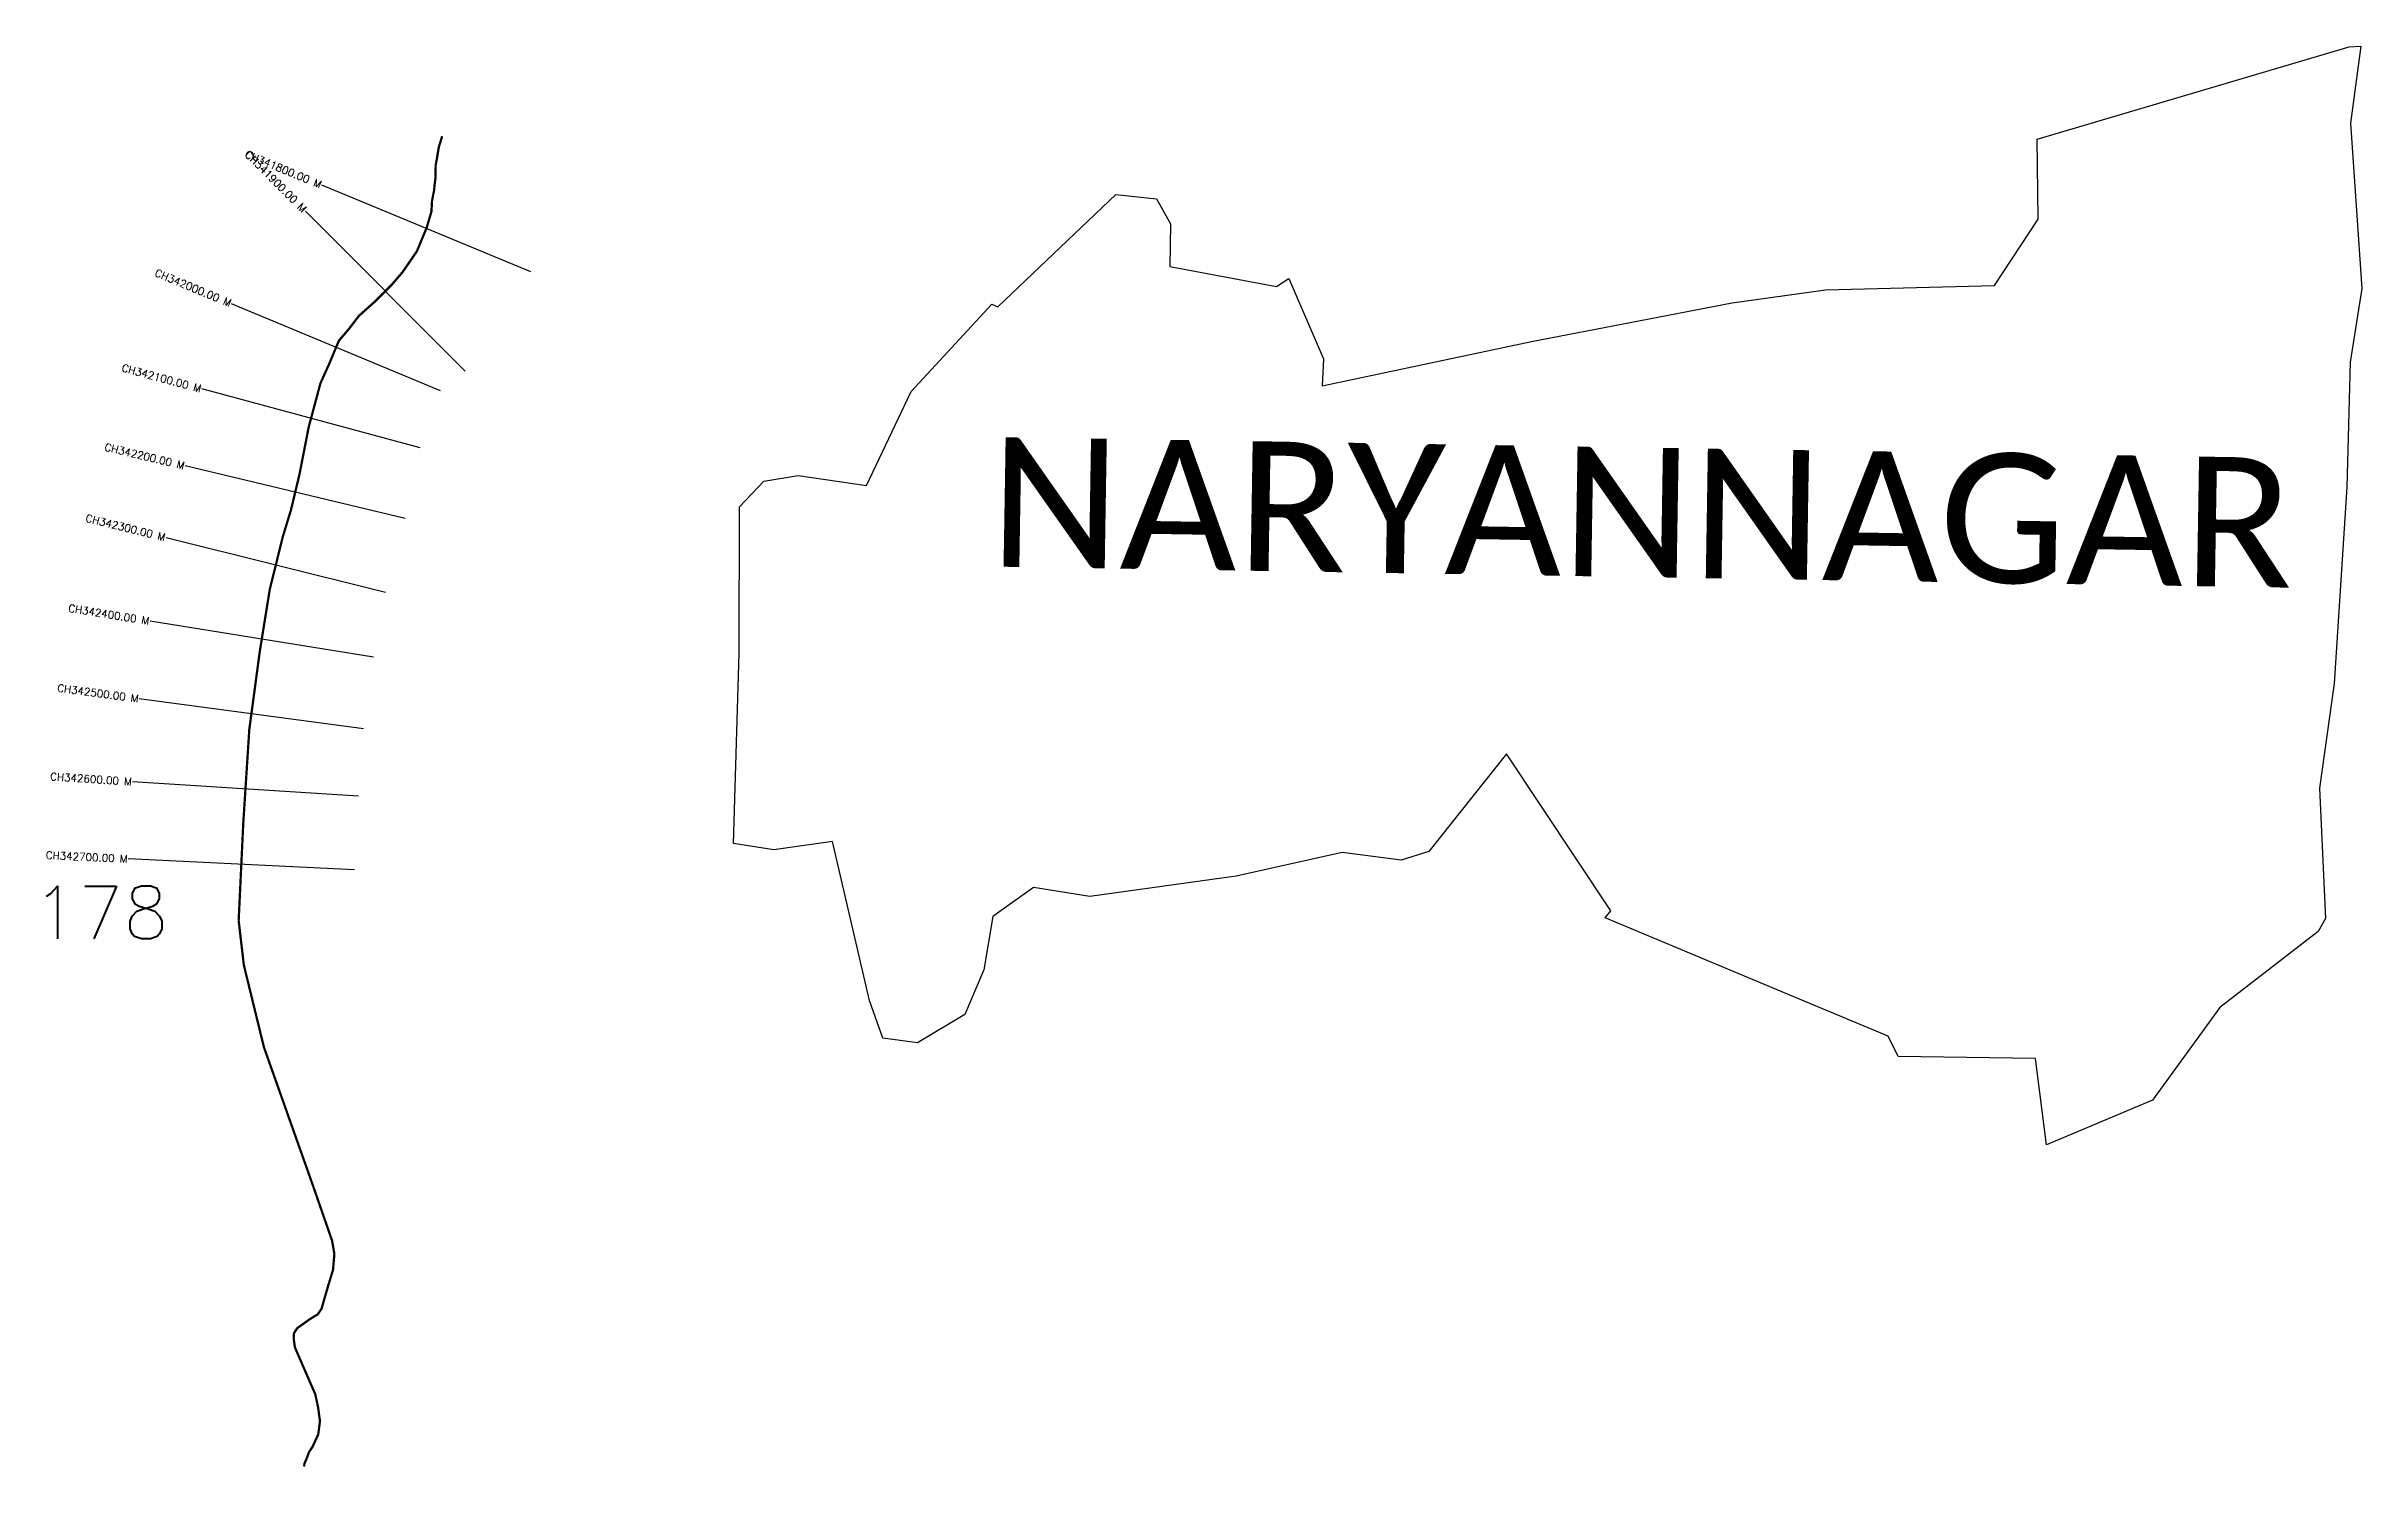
# Model space of a CAD drawing. Header units: metres. Extents: x 290956 to 294026, y 1985959 to 1987843.
import ezdxf
from ezdxf.enums import TextEntityAlignment as Align

# ---------------------------------------------------------------- set-up
doc = ezdxf.new("R2010")
doc.units = ezdxf.units.M
for name, color, linetype in [('CS', 134, 'Continuous'), ('CSMark', 6, 'Continuous'), ('NATURALLY PROTECTED', 3, 'Continuous'), ('village', 3, 'Continuous'), ('VILLAGE NAME', 250, 'Continuous')]:
    doc.layers.add(name, color=color, linetype=linetype)
doc.styles.get("Standard").update_dxf_attribs({"font": 'simplex.shx'})

msp = doc.modelspace()

# ---------------------------------------------------------------- linework, layer by layer
at = {"color": 6, "flags": 128}
msp.add_lwpolyline([(293595.9, 1987720), (294009.7, 1987842.5)], dxfattribs=at)
at = {"layer": 'CS'}
for p, q in [((291598.7, 1987543.9), (291321.6, 1987658.8)), ((291511.9, 1987412.5), (291299.8, 1987624.7)), ((291479, 1987386.3), (291202.1, 1987501.6)), ((291452.2, 1987310.9), (291162.5, 1987388.9)), ((291432.3, 1987217.3), (291140.5, 1987287)), ((291406.2, 1987119.3), (291115.1, 1987191.8)), ((291390.1, 1987033.5), (291093.9, 1987081.2)), ((291377, 1986938.4), (291079.6, 1986978.2)), ((291370.1, 1986849.1), (291070.8, 1986868.3)), ((291364.8, 1986751.7), (291065.1, 1986766))]:
    msp.add_line(p, q, dxfattribs=at)
at = {"layer": 'NATURALLY PROTECTED', "const_width": 3, "flags": 128}
msp.add_lwpolyline([(291481.2, 1987723.8), (291476.8, 1987709.5), (291475.3, 1987700.5), (291473.9, 1987692.2), (291472.6, 1987685.5), (291472.4, 1987668.6), (291471.3, 1987660.3), (291470.4, 1987651.5), (291467.8, 1987638.5), (291467, 1987624), (291460.7, 1987602.6), (291447.6, 1987571.2), (291428.7, 1987543.7), (291414.8, 1987527.5), (291391.4, 1987504.1), (291377.8, 1987492), (291370.9, 1987485.8), (291357.1, 1987467.8), (291344.3, 1987452.9), (291332, 1987423.4), (291319.8, 1987396.3), (291304.3, 1987338.5), (291292, 1987275.6), (291280.8, 1987228.7), (291270, 1987193.3), (291252.7, 1987123.5), (291239.4, 1987041), (291225.5, 1986937.5), (291217.5, 1986813.3), (291211.4, 1986684.3), (291218.3, 1986625.2), (291244.9, 1986516.5), (291309.7, 1986333.7), (291335.3, 1986260), (291338.3, 1986242.4), (291336.5, 1986221.4), (291329.9, 1986199.8), (291321.4, 1986170.1), (291316.4, 1986162.6), (291304.6, 1986155.3), (291289.1, 1986144.2), (291284.8, 1986137.6), (291284.3, 1986131), (291285.9, 1986118.9), (291301.9, 1986082), (291313, 1986056.5), (291316.7, 1986039.2), (291319.2, 1986021), (291316.9, 1986003.3), (291309.4, 1985987.1), (291304.6, 1985979.7), (291301.6, 1985971.4), (291298.7, 1985964.9), (291298, 1985960.8)], dxfattribs=at)
at = {"layer": 'village', "color": 6}
for points in [[(294009.7, 1987842.5, 0), (294025.2, 1987843, 0), (294011.4, 1987741.1, 0), (294026.3, 1987522.1, 0)], [(294026.3, 1987522.1, 0), (294010.9, 1987424.2, 0), (294006.4, 1987258.9, 0), (293989.8, 1986998.7, 0), (293970.1, 1986860, 0), (293978.2, 1986686.9, 0), (293968.7, 1986669.8, 0), (293838.1, 1986569.1, 0), (293748.9, 1986446.4, 0), (293608.5, 1986387, 0), (293593.7, 1986501.5, 0), (293411.7, 1986504.4, 0), (293398.4, 1986531, 0), (293289.1, 1986576.8, 0), (293023.2, 1986688.1, 0), (293030.8, 1986697.2, 0), (292892.6, 1986905.5, 0), (292789.2, 1986776.1, 0), (292752.7, 1986764.3, 0), (292674.5, 1986774.4, 0), (292534.1, 1986743.4, 0), (292340.1, 1986716.3, 0), (292265.1, 1986728.3, 0), (292211.4, 1986689.8, 0), (292199.2, 1986619.1, 0), (292174, 1986560, 0), (292111.5, 1986522.2, 0), (292065.6, 1986528.7, 0), (292047.6, 1986578.5, 0), (291998.7, 1986789.3, 0), (291921, 1986778, 0), (291867.4, 1986786.5, 0), (291875, 1987038.8, 0), (291875.4, 1987232.8, 0), (291907.6, 1987266.8, 0), (291953.1, 1987274.4, 0), (292043.7, 1987261.1, 0), (292103.2, 1987385.6, 0), (292210, 1987501.1, 0), (292218.1, 1987497.8, 0), (292374.4, 1987646.8, 0), (292428.2, 1987640.7, 0), (292447, 1987607.8, 0), (292445.8, 1987551.2, 0), (292587.6, 1987524.7, 0), (292603.6, 1987535.1, 0), (292649.7, 1987428.9, 0), (292648, 1987392.9, 0), (292925.4, 1987451.6, 0), (293191.8, 1987502.9, 0), (293315.4, 1987520.4, 0), (293539.2, 1987525.9, 0), (293597.2, 1987614, 0), (293595.9, 1987720, 0)]]:
    msp.add_polyline3d(points, dxfattribs=at)

# ---------------------------------------------------------------- texts
at = {"insert": (290938.4, 1986730.1), "char_height": 70, "attachment_point": 1}
msp.add_mtext_dynamic_manual_height_columns('178', width=95.172, gutter_width=1, heights=[0], dxfattribs=at)
at = {"layer": 'CSMark'}
for s, rotation, p in [('CH341800.00 M', 337.4853, (291320.7, 1987659.2)), ('CH341900.00 M', 314.9812, (291299.1, 1987625.4)), ('CH342000.00 M', 337.3879, (291201.2, 1987502)), ('CH342100.00 M', 344.9378, (291161.5, 1987389.1)), ('CH342200.00 M', 346.5828, (291139.5, 1987287.2)), ('CH342300.00 M', 346.0156, (291114.1, 1987192)), ('CH342400.00 M', 350.8503, (291092.9, 1987081.4)), ('CH342500.00 M', 352.3722, (291078.6, 1986978.4)), ('CH342600.00 M', 356.3227, (291069.8, 1986868.4)), ('CH342700.00 M', 357.2722, (291064.1, 1986766))]:
    msp.add_text(s, height=10, rotation=rotation, dxfattribs=at).set_placement(p, align=Align.MIDDLE_RIGHT)
at = {"layer": 'VILLAGE NAME', "insert": (292209, 1987325.3), "char_height": 171.752, "attachment_point": 1, "rotation": 359.0691}
msp.add_mtext_dynamic_manual_height_columns('{\\fCalibri|b0|i0|c0|p34;NARYANNAGAR}', width=2136.794, gutter_width=858.8, heights=[168.9], dxfattribs=at)

doc.saveas('drawing.dxf')
